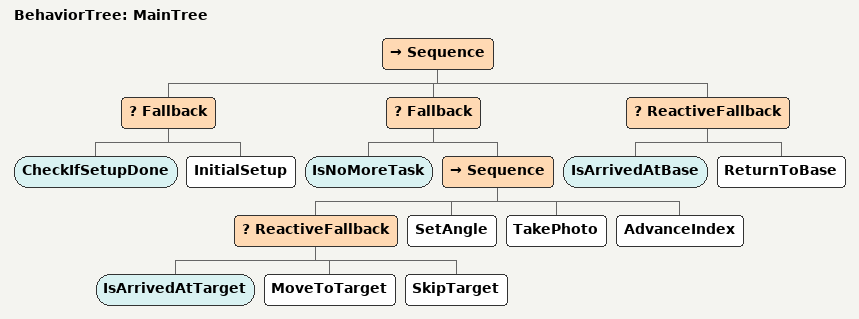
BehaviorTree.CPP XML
<?xml version="1.0" encoding="UTF-8"?>
<root BTCPP_format="4"
      main_tree_to_execute="MainTree">
  <BehaviorTree ID="MainTree">
    <Sequence>
      <Fallback>
        <CheckIfSetupDone/>
        <InitialSetup/>
      </Fallback>
      <Fallback>
        <IsNoMoreTask/>
        <Sequence>
          <ReactiveFallback>
            <IsArrivedAtTarget/>
            <MoveToTarget/>
            <SkipTarget/>
          </ReactiveFallback>
          <SetAngle/>
          <TakePhoto/>
          <AdvanceIndex/>
        </Sequence>
      </Fallback>
      <ReactiveFallback>
        <IsArrivedAtBase/>
        <ReturnToBase/>
      </ReactiveFallback>
    </Sequence>
  </BehaviorTree>

</root>
